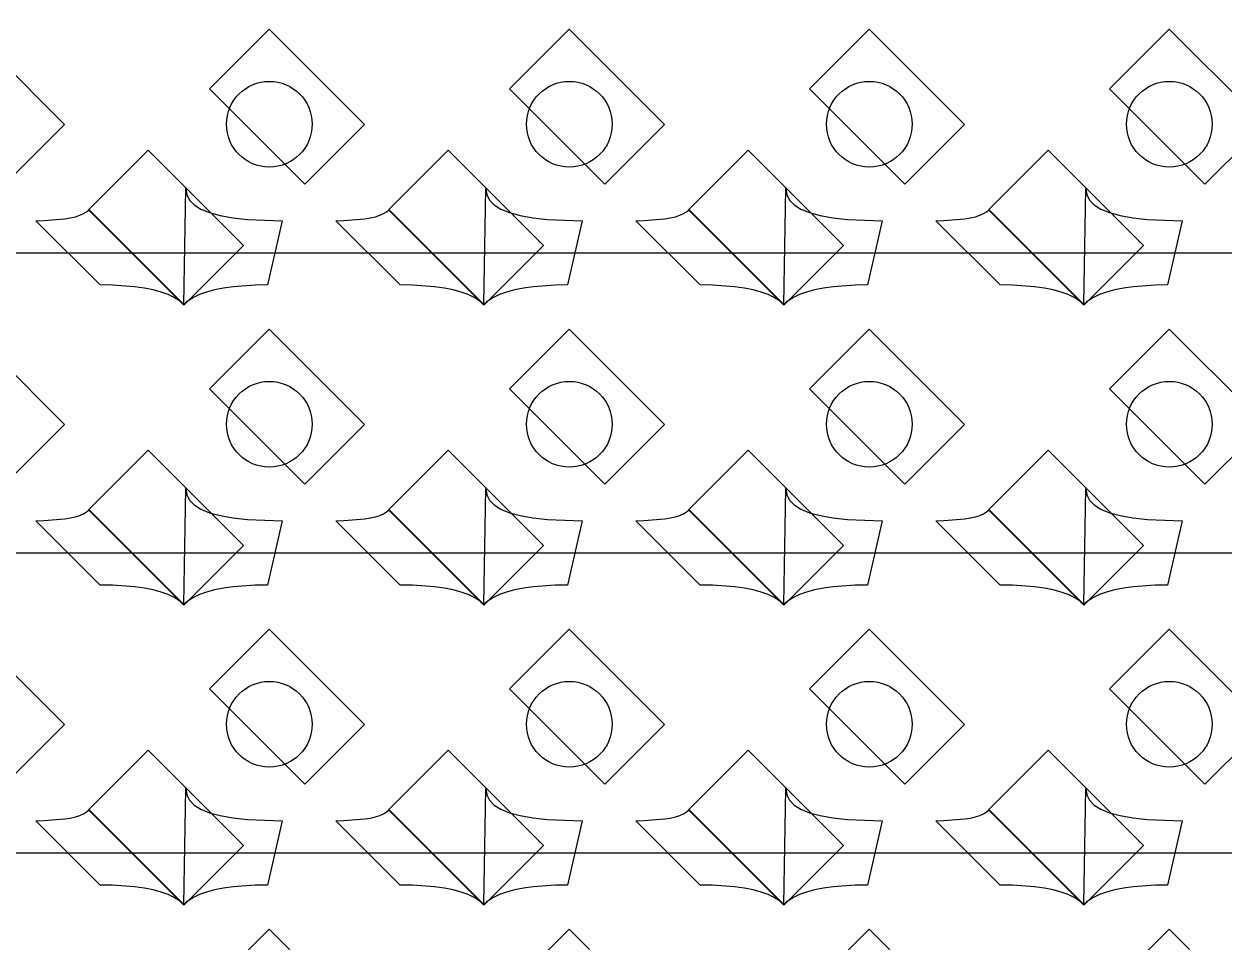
# Model space of a CAD drawing. Header units: inches. Extents: x 0.07 to 4.39, y 0.05 to 2.95.
# Drawn here: x 2.5228 to 2.8028, y 0.619 to 0.8334 of the extents above; entities that cross this region are included whole.
import ezdxf

# ---------------------------------------------------------------- set-up
doc = ezdxf.new("R2010")
doc.units = ezdxf.units.IN
doc.header["$MEASUREMENT"] = 0
doc.layers.add('Top Layer', color=1, linetype='Continuous')

# ---------------------------------------------------------------- blocks, each defined once
blk = doc.blocks.new('0805_P_______________979')
at = {"layer": 'Top Layer'}
for p, q in [((-0.03937, 0.01575), (-0.01969, 0.01575)), ((-0.03937, -0.01575), (-0.03937, 0.01575)), ((-0.01969, 0.01575), (-0.01969, -0.01575)), ((0.01969, 0.01575), (0.03937, 0.01575)), ((0.01969, -0.01575), (0.01969, 0.01575)), ((0.03937, 0.01575), (0.03937, -0.01575)), ((-0.01969, -0.01575), (-0.03937, -0.01575)), ((0.03937, -0.01575), (0.01969, -0.01575))]:
    blk.add_line(p, q, dxfattribs=at)
blk = doc.blocks.new('0805_P_______________980')
at = {"layer": 'Top Layer'}
for p, q in [((-0.03937, 0.01575), (-0.01969, 0.01575)), ((-0.03937, -0.01575), (-0.03937, 0.01575)), ((-0.01969, 0.01575), (-0.01969, -0.01575)), ((0.01969, 0.01575), (0.03937, 0.01575)), ((0.01969, -0.01575), (0.01969, 0.01575)), ((0.03937, 0.01575), (0.03937, -0.01575)), ((-0.01969, -0.01575), (-0.03937, -0.01575)), ((0.03937, -0.01575), (0.01969, -0.01575))]:
    blk.add_line(p, q, dxfattribs=at)
blk = doc.blocks.new('0805_P_______________981')
at = {"layer": 'Top Layer'}
for p, q in [((-0.03937, 0.01575), (-0.01969, 0.01575)), ((-0.03937, -0.01575), (-0.03937, 0.01575)), ((-0.01969, 0.01575), (-0.01969, -0.01575)), ((0.01969, 0.01575), (0.03937, 0.01575)), ((0.01969, -0.01575), (0.01969, 0.01575)), ((0.03937, 0.01575), (0.03937, -0.01575)), ((-0.01969, -0.01575), (-0.03937, -0.01575)), ((0.03937, -0.01575), (0.01969, -0.01575))]:
    blk.add_line(p, q, dxfattribs=at)
blk = doc.blocks.new('0805_P_______________982')
at = {"layer": 'Top Layer'}
for p, q in [((-0.03937, 0.01575), (-0.01969, 0.01575)), ((-0.03937, -0.01575), (-0.03937, 0.01575)), ((-0.01969, 0.01575), (-0.01969, -0.01575)), ((0.01969, 0.01575), (0.03937, 0.01575)), ((0.01969, -0.01575), (0.01969, 0.01575)), ((0.03937, 0.01575), (0.03937, -0.01575)), ((-0.01969, -0.01575), (-0.03937, -0.01575)), ((0.03937, -0.01575), (0.01969, -0.01575))]:
    blk.add_line(p, q, dxfattribs=at)
blk = doc.blocks.new('0805_P_______________983')
at = {"layer": 'Top Layer'}
for p, q in [((-0.03937, 0.01575), (-0.01969, 0.01575)), ((-0.03937, -0.01575), (-0.03937, 0.01575)), ((-0.01969, 0.01575), (-0.01969, -0.01575)), ((0.01969, 0.01575), (0.03937, 0.01575)), ((0.01969, -0.01575), (0.01969, 0.01575)), ((0.03937, 0.01575), (0.03937, -0.01575)), ((-0.01969, -0.01575), (-0.03937, -0.01575)), ((0.03937, -0.01575), (0.01969, -0.01575))]:
    blk.add_line(p, q, dxfattribs=at)
blk = doc.blocks.new('0805_P_______________1019')
at = {"layer": 'Top Layer'}
for p, q in [((-0.03937, 0.01575), (-0.01969, 0.01575)), ((-0.03937, -0.01575), (-0.03937, 0.01575)), ((-0.01969, 0.01575), (-0.01969, -0.01575)), ((0.01969, 0.01575), (0.03937, 0.01575)), ((0.01969, -0.01575), (0.01969, 0.01575)), ((0.03937, 0.01575), (0.03937, -0.01575)), ((-0.01969, -0.01575), (-0.03937, -0.01575)), ((0.03937, -0.01575), (0.01969, -0.01575))]:
    blk.add_line(p, q, dxfattribs=at)
blk = doc.blocks.new('0805_P_______________1020')
at = {"layer": 'Top Layer'}
for p, q in [((-0.03937, 0.01575), (-0.01969, 0.01575)), ((-0.03937, -0.01575), (-0.03937, 0.01575)), ((-0.01969, 0.01575), (-0.01969, -0.01575)), ((0.01969, 0.01575), (0.03937, 0.01575)), ((0.01969, -0.01575), (0.01969, 0.01575)), ((0.03937, 0.01575), (0.03937, -0.01575)), ((-0.01969, -0.01575), (-0.03937, -0.01575)), ((0.03937, -0.01575), (0.01969, -0.01575))]:
    blk.add_line(p, q, dxfattribs=at)
blk = doc.blocks.new('0805_P_______________1021')
at = {"layer": 'Top Layer'}
for p, q in [((-0.03937, 0.01575), (-0.01969, 0.01575)), ((-0.03937, -0.01575), (-0.03937, 0.01575)), ((-0.01969, 0.01575), (-0.01969, -0.01575)), ((0.01969, 0.01575), (0.03937, 0.01575)), ((0.01969, -0.01575), (0.01969, 0.01575)), ((0.03937, 0.01575), (0.03937, -0.01575)), ((-0.01969, -0.01575), (-0.03937, -0.01575)), ((0.03937, -0.01575), (0.01969, -0.01575))]:
    blk.add_line(p, q, dxfattribs=at)
blk = doc.blocks.new('0805_P_______________1022')
at = {"layer": 'Top Layer'}
for p, q in [((-0.03937, 0.01575), (-0.01969, 0.01575)), ((-0.03937, -0.01575), (-0.03937, 0.01575)), ((-0.01969, 0.01575), (-0.01969, -0.01575)), ((0.01969, 0.01575), (0.03937, 0.01575)), ((0.01969, -0.01575), (0.01969, 0.01575)), ((0.03937, 0.01575), (0.03937, -0.01575)), ((-0.01969, -0.01575), (-0.03937, -0.01575)), ((0.03937, -0.01575), (0.01969, -0.01575))]:
    blk.add_line(p, q, dxfattribs=at)
blk = doc.blocks.new('0805_P_______________1023')
at = {"layer": 'Top Layer'}
for p, q in [((-0.03937, 0.01575), (-0.01969, 0.01575)), ((-0.03937, -0.01575), (-0.03937, 0.01575)), ((-0.01969, 0.01575), (-0.01969, -0.01575)), ((0.01969, 0.01575), (0.03937, 0.01575)), ((0.01969, -0.01575), (0.01969, 0.01575)), ((0.03937, 0.01575), (0.03937, -0.01575)), ((-0.01969, -0.01575), (-0.03937, -0.01575)), ((0.03937, -0.01575), (0.01969, -0.01575))]:
    blk.add_line(p, q, dxfattribs=at)
blk = doc.blocks.new('0805_P_______________1059')
at = {"layer": 'Top Layer'}
for p, q in [((-0.03937, 0.01575), (-0.01969, 0.01575)), ((-0.03937, -0.01575), (-0.03937, 0.01575)), ((-0.01969, 0.01575), (-0.01969, -0.01575)), ((0.01969, 0.01575), (0.03937, 0.01575)), ((0.01969, -0.01575), (0.01969, 0.01575)), ((0.03937, 0.01575), (0.03937, -0.01575)), ((-0.01969, -0.01575), (-0.03937, -0.01575)), ((0.03937, -0.01575), (0.01969, -0.01575))]:
    blk.add_line(p, q, dxfattribs=at)
blk = doc.blocks.new('0805_P_______________1060')
at = {"layer": 'Top Layer'}
for p, q in [((-0.03937, 0.01575), (-0.01969, 0.01575)), ((-0.03937, -0.01575), (-0.03937, 0.01575)), ((-0.01969, 0.01575), (-0.01969, -0.01575)), ((0.01969, 0.01575), (0.03937, 0.01575)), ((0.01969, -0.01575), (0.01969, 0.01575)), ((0.03937, 0.01575), (0.03937, -0.01575)), ((-0.01969, -0.01575), (-0.03937, -0.01575)), ((0.03937, -0.01575), (0.01969, -0.01575))]:
    blk.add_line(p, q, dxfattribs=at)
blk = doc.blocks.new('0805_P_______________1061')
at = {"layer": 'Top Layer'}
for p, q in [((-0.03937, 0.01575), (-0.01969, 0.01575)), ((-0.03937, -0.01575), (-0.03937, 0.01575)), ((-0.01969, 0.01575), (-0.01969, -0.01575)), ((0.01969, 0.01575), (0.03937, 0.01575)), ((0.01969, -0.01575), (0.01969, 0.01575)), ((0.03937, 0.01575), (0.03937, -0.01575)), ((-0.01969, -0.01575), (-0.03937, -0.01575)), ((0.03937, -0.01575), (0.01969, -0.01575))]:
    blk.add_line(p, q, dxfattribs=at)
blk = doc.blocks.new('0805_P_______________1062')
at = {"layer": 'Top Layer'}
for p, q in [((-0.03937, 0.01575), (-0.01969, 0.01575)), ((-0.03937, -0.01575), (-0.03937, 0.01575)), ((-0.01969, 0.01575), (-0.01969, -0.01575)), ((0.01969, 0.01575), (0.03937, 0.01575)), ((0.01969, -0.01575), (0.01969, 0.01575)), ((0.03937, 0.01575), (0.03937, -0.01575)), ((-0.01969, -0.01575), (-0.03937, -0.01575)), ((0.03937, -0.01575), (0.01969, -0.01575))]:
    blk.add_line(p, q, dxfattribs=at)
blk = doc.blocks.new('0805_P_______________1063')
at = {"layer": 'Top Layer'}
for p, q in [((-0.03937, 0.01575), (-0.01969, 0.01575)), ((-0.03937, -0.01575), (-0.03937, 0.01575)), ((-0.01969, 0.01575), (-0.01969, -0.01575)), ((0.01969, 0.01575), (0.03937, 0.01575)), ((0.01969, -0.01575), (0.01969, 0.01575)), ((0.03937, 0.01575), (0.03937, -0.01575)), ((-0.01969, -0.01575), (-0.03937, -0.01575)), ((0.03937, -0.01575), (0.01969, -0.01575))]:
    blk.add_line(p, q, dxfattribs=at)
blk = doc.blocks.new('0805_P_______________1099')
at = {"layer": 'Top Layer'}
for p, q in [((-0.03937, 0.01575), (-0.01969, 0.01575)), ((-0.03937, -0.01575), (-0.03937, 0.01575)), ((-0.01969, 0.01575), (-0.01969, -0.01575)), ((0.01969, 0.01575), (0.03937, 0.01575)), ((0.01969, -0.01575), (0.01969, 0.01575)), ((0.03937, 0.01575), (0.03937, -0.01575)), ((-0.01969, -0.01575), (-0.03937, -0.01575)), ((0.03937, -0.01575), (0.01969, -0.01575))]:
    blk.add_line(p, q, dxfattribs=at)
blk = doc.blocks.new('0805_P_______________1100')
at = {"layer": 'Top Layer'}
for p, q in [((-0.03937, 0.01575), (-0.01969, 0.01575)), ((-0.03937, -0.01575), (-0.03937, 0.01575)), ((-0.01969, 0.01575), (-0.01969, -0.01575)), ((0.01969, 0.01575), (0.03937, 0.01575)), ((0.01969, -0.01575), (0.01969, 0.01575)), ((0.03937, 0.01575), (0.03937, -0.01575)), ((-0.01969, -0.01575), (-0.03937, -0.01575)), ((0.03937, -0.01575), (0.01969, -0.01575))]:
    blk.add_line(p, q, dxfattribs=at)
blk = doc.blocks.new('0805_P_______________1101')
at = {"layer": 'Top Layer'}
for p, q in [((-0.03937, 0.01575), (-0.01969, 0.01575)), ((-0.03937, -0.01575), (-0.03937, 0.01575)), ((-0.01969, 0.01575), (-0.01969, -0.01575)), ((0.01969, 0.01575), (0.03937, 0.01575)), ((0.01969, -0.01575), (0.01969, 0.01575)), ((0.03937, 0.01575), (0.03937, -0.01575)), ((-0.01969, -0.01575), (-0.03937, -0.01575)), ((0.03937, -0.01575), (0.01969, -0.01575))]:
    blk.add_line(p, q, dxfattribs=at)
blk = doc.blocks.new('0805_P_______________1102')
at = {"layer": 'Top Layer'}
for p, q in [((-0.03937, 0.01575), (-0.01969, 0.01575)), ((-0.03937, -0.01575), (-0.03937, 0.01575)), ((-0.01969, 0.01575), (-0.01969, -0.01575)), ((0.01969, 0.01575), (0.03937, 0.01575)), ((0.01969, -0.01575), (0.01969, 0.01575)), ((0.03937, 0.01575), (0.03937, -0.01575)), ((-0.01969, -0.01575), (-0.03937, -0.01575)), ((0.03937, -0.01575), (0.01969, -0.01575))]:
    blk.add_line(p, q, dxfattribs=at)
blk = doc.blocks.new('0805_P_______________1103')
at = {"layer": 'Top Layer'}
for p, q in [((-0.03937, 0.01575), (-0.01969, 0.01575)), ((-0.03937, -0.01575), (-0.03937, 0.01575)), ((-0.01969, 0.01575), (-0.01969, -0.01575)), ((0.01969, 0.01575), (0.03937, 0.01575)), ((0.01969, -0.01575), (0.01969, 0.01575)), ((0.03937, 0.01575), (0.03937, -0.01575)), ((-0.01969, -0.01575), (-0.03937, -0.01575)), ((0.03937, -0.01575), (0.01969, -0.01575))]:
    blk.add_line(p, q, dxfattribs=at)

msp = doc.modelspace()

# ---------------------------------------------------------------- linework, layer by layer
at = {"layer": 'Top Layer'}
for p, q in [((2.56005, 0.76795), (2.56051, 0.795)), ((2.56051, 0.795), (2.56071, 0.79358)), ((2.56071, 0.79358), (2.56137, 0.7923)), ((2.63005, 0.76795), (2.63051, 0.795)), ((2.63051, 0.795), (2.63071, 0.79358)), ((2.63071, 0.79358), (2.63137, 0.7923)), ((2.70005, 0.76795), (2.70051, 0.795)), ((2.70051, 0.795), (2.70071, 0.79358)), ((2.70071, 0.79358), (2.70137, 0.7923)), ((2.77005, 0.76795), (2.77051, 0.795)), ((2.77051, 0.795), (2.77071, 0.79358)), ((2.77071, 0.79358), (2.77137, 0.7923)), ((2.53737, 0.78957), (2.53795, 0.79005)), ((2.53795, 0.79005), (2.56005, 0.76795)), ((2.56137, 0.7923), (2.56248, 0.79117)), ((2.56248, 0.79117), (2.56405, 0.7902)), ((2.56405, 0.7902), (2.56607, 0.78938)), ((2.60737, 0.78957), (2.60795, 0.79005)), ((2.60795, 0.79005), (2.63005, 0.76795)), ((2.63137, 0.7923), (2.63248, 0.79117)), ((2.63248, 0.79117), (2.63405, 0.7902)), ((2.63405, 0.7902), (2.63607, 0.78938)), ((2.67737, 0.78957), (2.67795, 0.79005)), ((2.67795, 0.79005), (2.70005, 0.76795)), ((2.70137, 0.7923), (2.70248, 0.79117)), ((2.70248, 0.79117), (2.70405, 0.7902)), ((2.70405, 0.7902), (2.70607, 0.78938)), ((2.74737, 0.78957), (2.74795, 0.79005)), ((2.74795, 0.79005), (2.77005, 0.76795)), ((2.77137, 0.7923), (2.77248, 0.79117)), ((2.77248, 0.79117), (2.77405, 0.7902)), ((2.77405, 0.7902), (2.77607, 0.78938)), ((2.52551, 0.7875), (2.52741, 0.78753)), ((2.54051, 0.7725), (2.52551, 0.7875)), ((2.52741, 0.78753), (2.53225, 0.78791)), ((2.53225, 0.78791), (2.53356, 0.78814)), ((2.53356, 0.78814), (2.53474, 0.78842)), ((2.53474, 0.78842), (2.53576, 0.78875)), ((2.53576, 0.78875), (2.53664, 0.78914)), ((2.53664, 0.78914), (2.53737, 0.78957)), ((2.56607, 0.78938), (2.56855, 0.7887)), ((2.56855, 0.7887), (2.57148, 0.78817)), ((2.57148, 0.78817), (2.57487, 0.7878)), ((2.57487, 0.7878), (2.58301, 0.7875)), ((2.58301, 0.7875), (2.5796, 0.7725)), ((2.59551, 0.7875), (2.59741, 0.78753)), ((2.61051, 0.7725), (2.59551, 0.7875)), ((2.59741, 0.78753), (2.60225, 0.78791)), ((2.60225, 0.78791), (2.60356, 0.78814)), ((2.60356, 0.78814), (2.60474, 0.78842)), ((2.60474, 0.78842), (2.60576, 0.78875)), ((2.60576, 0.78875), (2.60664, 0.78914)), ((2.60664, 0.78914), (2.60737, 0.78957)), ((2.63607, 0.78938), (2.63855, 0.7887)), ((2.63855, 0.7887), (2.64148, 0.78817)), ((2.64148, 0.78817), (2.64487, 0.7878)), ((2.64487, 0.7878), (2.65301, 0.7875)), ((2.65301, 0.7875), (2.6496, 0.7725)), ((2.66551, 0.7875), (2.66741, 0.78753)), ((2.68051, 0.7725), (2.66551, 0.7875)), ((2.66741, 0.78753), (2.67225, 0.78791)), ((2.67225, 0.78791), (2.67356, 0.78814)), ((2.67356, 0.78814), (2.67474, 0.78842)), ((2.67474, 0.78842), (2.67576, 0.78875)), ((2.67576, 0.78875), (2.67664, 0.78914)), ((2.67664, 0.78914), (2.67737, 0.78957)), ((2.70607, 0.78938), (2.70855, 0.7887)), ((2.70855, 0.7887), (2.71148, 0.78817)), ((2.71148, 0.78817), (2.71487, 0.7878)), ((2.71487, 0.7878), (2.72301, 0.7875)), ((2.72301, 0.7875), (2.7196, 0.7725)), ((2.73551, 0.7875), (2.73741, 0.78753)), ((2.75051, 0.7725), (2.73551, 0.7875)), ((2.73741, 0.78753), (2.74225, 0.78791)), ((2.74225, 0.78791), (2.74356, 0.78814)), ((2.74356, 0.78814), (2.74474, 0.78842)), ((2.74474, 0.78842), (2.74576, 0.78875)), ((2.74576, 0.78875), (2.74664, 0.78914)), ((2.74664, 0.78914), (2.74737, 0.78957)), ((2.77607, 0.78938), (2.77855, 0.7887)), ((2.77855, 0.7887), (2.78148, 0.78817)), ((2.78148, 0.78817), (2.78487, 0.7878)), ((2.78487, 0.7878), (2.79301, 0.7875)), ((2.79301, 0.7875), (2.7896, 0.7725)), ((2.42006, 0.78), (2.56006, 0.78)), ((2.56006, 0.78), (2.63005, 0.78)), ((2.63005, 0.78), (2.76588, 0.78)), ((2.76588, 0.78), (2.83588, 0.78)), ((2.5434, 0.77245), (2.54051, 0.7725)), ((2.54857, 0.77209), (2.5434, 0.77245)), ((2.55084, 0.77177), (2.54857, 0.77209)), ((2.5529, 0.77136), (2.55084, 0.77177)), ((2.55475, 0.77086), (2.5529, 0.77136)), ((2.55639, 0.77027), (2.55475, 0.77086)), ((2.55782, 0.76959), (2.55639, 0.77027)), ((2.56372, 0.77027), (2.56229, 0.76959)), ((2.56536, 0.77086), (2.56372, 0.77027)), ((2.56721, 0.77136), (2.56536, 0.77086)), ((2.56927, 0.77177), (2.56721, 0.77136)), ((2.57154, 0.77209), (2.56927, 0.77177)), ((2.57671, 0.77245), (2.57154, 0.77209)), ((2.5796, 0.7725), (2.57671, 0.77245)), ((2.6134, 0.77245), (2.61051, 0.7725)), ((2.61857, 0.77209), (2.6134, 0.77245)), ((2.62084, 0.77177), (2.61857, 0.77209)), ((2.6229, 0.77136), (2.62084, 0.77177)), ((2.62475, 0.77086), (2.6229, 0.77136)), ((2.62639, 0.77027), (2.62475, 0.77086)), ((2.62782, 0.76959), (2.62639, 0.77027)), ((2.63372, 0.77027), (2.63229, 0.76959)), ((2.63536, 0.77086), (2.63372, 0.77027)), ((2.63721, 0.77136), (2.63536, 0.77086)), ((2.63927, 0.77177), (2.63721, 0.77136)), ((2.64154, 0.77209), (2.63927, 0.77177)), ((2.64671, 0.77245), (2.64154, 0.77209)), ((2.6496, 0.7725), (2.64671, 0.77245)), ((2.6834, 0.77245), (2.68051, 0.7725)), ((2.68857, 0.77209), (2.6834, 0.77245)), ((2.69084, 0.77177), (2.68857, 0.77209)), ((2.6929, 0.77136), (2.69084, 0.77177)), ((2.69475, 0.77086), (2.6929, 0.77136)), ((2.69639, 0.77027), (2.69475, 0.77086)), ((2.69782, 0.76959), (2.69639, 0.77027)), ((2.70372, 0.77027), (2.70229, 0.76959)), ((2.70536, 0.77086), (2.70372, 0.77027)), ((2.70721, 0.77136), (2.70536, 0.77086)), ((2.70927, 0.77177), (2.70721, 0.77136)), ((2.71154, 0.77209), (2.70927, 0.77177)), ((2.71671, 0.77245), (2.71154, 0.77209)), ((2.7196, 0.7725), (2.71671, 0.77245)), ((2.7534, 0.77245), (2.75051, 0.7725)), ((2.75857, 0.77209), (2.7534, 0.77245)), ((2.76084, 0.77177), (2.75857, 0.77209)), ((2.7629, 0.77136), (2.76084, 0.77177)), ((2.76475, 0.77086), (2.7629, 0.77136)), ((2.76639, 0.77027), (2.76475, 0.77086)), ((2.76782, 0.76959), (2.76639, 0.77027)), ((2.77372, 0.77027), (2.77229, 0.76959)), ((2.77536, 0.77086), (2.77372, 0.77027)), ((2.77721, 0.77136), (2.77536, 0.77086)), ((2.77927, 0.77177), (2.77721, 0.77136)), ((2.78154, 0.77209), (2.77927, 0.77177)), ((2.78671, 0.77245), (2.78154, 0.77209)), ((2.7896, 0.7725), (2.78671, 0.77245)), ((2.55904, 0.76882), (2.55782, 0.76959)), ((2.56005, 0.76795), (2.55904, 0.76882)), ((2.56107, 0.76882), (2.56005, 0.76795)), ((2.56229, 0.76959), (2.56107, 0.76882)), ((2.62904, 0.76882), (2.62782, 0.76959)), ((2.63005, 0.76795), (2.62904, 0.76882)), ((2.63107, 0.76882), (2.63005, 0.76795)), ((2.63229, 0.76959), (2.63107, 0.76882)), ((2.69904, 0.76882), (2.69782, 0.76959)), ((2.70005, 0.76795), (2.69904, 0.76882)), ((2.70107, 0.76882), (2.70005, 0.76795)), ((2.70229, 0.76959), (2.70107, 0.76882)), ((2.76904, 0.76882), (2.76782, 0.76959)), ((2.77005, 0.76795), (2.76904, 0.76882)), ((2.77107, 0.76882), (2.77005, 0.76795)), ((2.77229, 0.76959), (2.77107, 0.76882)), ((2.56005, 0.69795), (2.56051, 0.725)), ((2.56051, 0.725), (2.56071, 0.72357)), ((2.56071, 0.72357), (2.56137, 0.7223)), ((2.63005, 0.69795), (2.63051, 0.725)), ((2.63051, 0.725), (2.63071, 0.72357)), ((2.63071, 0.72357), (2.63137, 0.7223)), ((2.70005, 0.69795), (2.70051, 0.725)), ((2.70051, 0.725), (2.70071, 0.72357)), ((2.70071, 0.72357), (2.70137, 0.7223)), ((2.77005, 0.69795), (2.77051, 0.725)), ((2.77051, 0.725), (2.77071, 0.72357)), ((2.77071, 0.72357), (2.77137, 0.7223)), ((2.53737, 0.71957), (2.53795, 0.72006)), ((2.53795, 0.72006), (2.56005, 0.69795)), ((2.56137, 0.7223), (2.56248, 0.72118)), ((2.56248, 0.72118), (2.56405, 0.7202)), ((2.56405, 0.7202), (2.56607, 0.71937)), ((2.60737, 0.71957), (2.60795, 0.72006)), ((2.60795, 0.72006), (2.63005, 0.69795)), ((2.63137, 0.7223), (2.63248, 0.72118)), ((2.63248, 0.72118), (2.63405, 0.7202)), ((2.63405, 0.7202), (2.63607, 0.71937)), ((2.67737, 0.71957), (2.67795, 0.72006)), ((2.67795, 0.72006), (2.70005, 0.69795)), ((2.70137, 0.7223), (2.70248, 0.72118)), ((2.70248, 0.72118), (2.70405, 0.7202)), ((2.70405, 0.7202), (2.70607, 0.71937)), ((2.74737, 0.71957), (2.74795, 0.72006)), ((2.74795, 0.72006), (2.77005, 0.69795)), ((2.77137, 0.7223), (2.77248, 0.72118)), ((2.77248, 0.72118), (2.77405, 0.7202)), ((2.77405, 0.7202), (2.77607, 0.71937)), ((2.52551, 0.7175), (2.52741, 0.71753)), ((2.54051, 0.7025), (2.52551, 0.7175)), ((2.52741, 0.71753), (2.53225, 0.71791)), ((2.53225, 0.71791), (2.53356, 0.71814)), ((2.53356, 0.71814), (2.53474, 0.71842)), ((2.53474, 0.71842), (2.53576, 0.71875)), ((2.53576, 0.71875), (2.53664, 0.71914)), ((2.53664, 0.71914), (2.53737, 0.71957)), ((2.56607, 0.71937), (2.56855, 0.7187)), ((2.56855, 0.7187), (2.57148, 0.71818)), ((2.57148, 0.71818), (2.57487, 0.7178)), ((2.57487, 0.7178), (2.58301, 0.7175)), ((2.58301, 0.7175), (2.5796, 0.7025)), ((2.59551, 0.7175), (2.59741, 0.71753)), ((2.61051, 0.7025), (2.59551, 0.7175)), ((2.59741, 0.71753), (2.60225, 0.71791)), ((2.60225, 0.71791), (2.60356, 0.71814)), ((2.60356, 0.71814), (2.60474, 0.71842)), ((2.60474, 0.71842), (2.60576, 0.71875)), ((2.60576, 0.71875), (2.60664, 0.71914)), ((2.60664, 0.71914), (2.60737, 0.71957)), ((2.63607, 0.71937), (2.63855, 0.7187)), ((2.63855, 0.7187), (2.64148, 0.71818)), ((2.64148, 0.71818), (2.64487, 0.7178)), ((2.64487, 0.7178), (2.65301, 0.7175)), ((2.65301, 0.7175), (2.6496, 0.7025)), ((2.66551, 0.7175), (2.66741, 0.71753)), ((2.68051, 0.7025), (2.66551, 0.7175)), ((2.66741, 0.71753), (2.67225, 0.71791)), ((2.67225, 0.71791), (2.67356, 0.71814)), ((2.67356, 0.71814), (2.67474, 0.71842)), ((2.67474, 0.71842), (2.67576, 0.71875)), ((2.67576, 0.71875), (2.67664, 0.71914)), ((2.67664, 0.71914), (2.67737, 0.71957)), ((2.70607, 0.71937), (2.70855, 0.7187)), ((2.70855, 0.7187), (2.71148, 0.71818)), ((2.71148, 0.71818), (2.71487, 0.7178)), ((2.71487, 0.7178), (2.72301, 0.7175)), ((2.72301, 0.7175), (2.7196, 0.7025)), ((2.73551, 0.7175), (2.73741, 0.71753)), ((2.75051, 0.7025), (2.73551, 0.7175)), ((2.73741, 0.71753), (2.74225, 0.71791)), ((2.74225, 0.71791), (2.74356, 0.71814)), ((2.74356, 0.71814), (2.74474, 0.71842)), ((2.74474, 0.71842), (2.74576, 0.71875)), ((2.74576, 0.71875), (2.74664, 0.71914)), ((2.74664, 0.71914), (2.74737, 0.71957)), ((2.77607, 0.71937), (2.77855, 0.7187)), ((2.77855, 0.7187), (2.78148, 0.71818)), ((2.78148, 0.71818), (2.78487, 0.7178)), ((2.78487, 0.7178), (2.79301, 0.7175)), ((2.79301, 0.7175), (2.7896, 0.7025)), ((2.42006, 0.71), (2.56006, 0.71)), ((2.56006, 0.71), (2.63005, 0.71)), ((2.63005, 0.71), (2.76588, 0.71)), ((2.76588, 0.71), (2.83588, 0.71)), ((2.5434, 0.70245), (2.54051, 0.7025)), ((2.54857, 0.70209), (2.5434, 0.70245)), ((2.55084, 0.70177), (2.54857, 0.70209)), ((2.5529, 0.70136), (2.55084, 0.70177)), ((2.55475, 0.70086), (2.5529, 0.70136)), ((2.55639, 0.70027), (2.55475, 0.70086)), ((2.55782, 0.69959), (2.55639, 0.70027)), ((2.56372, 0.70027), (2.56229, 0.69959)), ((2.56536, 0.70086), (2.56372, 0.70027)), ((2.56721, 0.70136), (2.56536, 0.70086)), ((2.56927, 0.70177), (2.56721, 0.70136)), ((2.57154, 0.70209), (2.56927, 0.70177)), ((2.57671, 0.70245), (2.57154, 0.70209)), ((2.5796, 0.7025), (2.57671, 0.70245)), ((2.6134, 0.70245), (2.61051, 0.7025)), ((2.61857, 0.70209), (2.6134, 0.70245)), ((2.62084, 0.70177), (2.61857, 0.70209)), ((2.6229, 0.70136), (2.62084, 0.70177)), ((2.62475, 0.70086), (2.6229, 0.70136)), ((2.62639, 0.70027), (2.62475, 0.70086)), ((2.62782, 0.69959), (2.62639, 0.70027)), ((2.63372, 0.70027), (2.63229, 0.69959)), ((2.63536, 0.70086), (2.63372, 0.70027)), ((2.63721, 0.70136), (2.63536, 0.70086)), ((2.63927, 0.70177), (2.63721, 0.70136)), ((2.64154, 0.70209), (2.63927, 0.70177)), ((2.64671, 0.70245), (2.64154, 0.70209)), ((2.6496, 0.7025), (2.64671, 0.70245)), ((2.6834, 0.70245), (2.68051, 0.7025)), ((2.68857, 0.70209), (2.6834, 0.70245)), ((2.69084, 0.70177), (2.68857, 0.70209)), ((2.6929, 0.70136), (2.69084, 0.70177)), ((2.69475, 0.70086), (2.6929, 0.70136)), ((2.69639, 0.70027), (2.69475, 0.70086)), ((2.69782, 0.69959), (2.69639, 0.70027)), ((2.70372, 0.70027), (2.70229, 0.69959)), ((2.70536, 0.70086), (2.70372, 0.70027)), ((2.70721, 0.70136), (2.70536, 0.70086)), ((2.70927, 0.70177), (2.70721, 0.70136)), ((2.71154, 0.70209), (2.70927, 0.70177)), ((2.71671, 0.70245), (2.71154, 0.70209)), ((2.7196, 0.7025), (2.71671, 0.70245)), ((2.7534, 0.70245), (2.75051, 0.7025)), ((2.75857, 0.70209), (2.7534, 0.70245)), ((2.76084, 0.70177), (2.75857, 0.70209)), ((2.7629, 0.70136), (2.76084, 0.70177)), ((2.76475, 0.70086), (2.7629, 0.70136)), ((2.76639, 0.70027), (2.76475, 0.70086)), ((2.76782, 0.69959), (2.76639, 0.70027)), ((2.77372, 0.70027), (2.77229, 0.69959)), ((2.77536, 0.70086), (2.77372, 0.70027)), ((2.77721, 0.70136), (2.77536, 0.70086)), ((2.77927, 0.70177), (2.77721, 0.70136)), ((2.78154, 0.70209), (2.77927, 0.70177)), ((2.78671, 0.70245), (2.78154, 0.70209)), ((2.7896, 0.7025), (2.78671, 0.70245)), ((2.55904, 0.69882), (2.55782, 0.69959)), ((2.56005, 0.69795), (2.55904, 0.69882)), ((2.56107, 0.69882), (2.56005, 0.69795)), ((2.56229, 0.69959), (2.56107, 0.69882)), ((2.62904, 0.69882), (2.62782, 0.69959)), ((2.63005, 0.69795), (2.62904, 0.69882)), ((2.63107, 0.69882), (2.63005, 0.69795)), ((2.63229, 0.69959), (2.63107, 0.69882)), ((2.69904, 0.69882), (2.69782, 0.69959)), ((2.70005, 0.69795), (2.69904, 0.69882)), ((2.70107, 0.69882), (2.70005, 0.69795)), ((2.70229, 0.69959), (2.70107, 0.69882)), ((2.76904, 0.69882), (2.76782, 0.69959)), ((2.77005, 0.69795), (2.76904, 0.69882)), ((2.77107, 0.69882), (2.77005, 0.69795)), ((2.77229, 0.69959), (2.77107, 0.69882)), ((2.56005, 0.62795), (2.56051, 0.655)), ((2.56051, 0.655), (2.56071, 0.65358)), ((2.56071, 0.65358), (2.56137, 0.6523)), ((2.63005, 0.62795), (2.63051, 0.655)), ((2.63051, 0.655), (2.63071, 0.65358)), ((2.63071, 0.65358), (2.63137, 0.6523)), ((2.70005, 0.62795), (2.70051, 0.655)), ((2.70051, 0.655), (2.70071, 0.65358)), ((2.70071, 0.65358), (2.70137, 0.6523)), ((2.77005, 0.62795), (2.77051, 0.655)), ((2.77051, 0.655), (2.77071, 0.65358)), ((2.77071, 0.65358), (2.77137, 0.6523)), ((2.53737, 0.64957), (2.53795, 0.65006)), ((2.53795, 0.65006), (2.56005, 0.62795)), ((2.56137, 0.6523), (2.56248, 0.65117)), ((2.56248, 0.65117), (2.56405, 0.6502)), ((2.56405, 0.6502), (2.56607, 0.64938)), ((2.60737, 0.64957), (2.60795, 0.65006)), ((2.60795, 0.65006), (2.63005, 0.62795)), ((2.63137, 0.6523), (2.63248, 0.65117)), ((2.63248, 0.65117), (2.63405, 0.6502)), ((2.63405, 0.6502), (2.63607, 0.64938)), ((2.67737, 0.64957), (2.67795, 0.65006)), ((2.67795, 0.65006), (2.70005, 0.62795)), ((2.70137, 0.6523), (2.70248, 0.65117)), ((2.70248, 0.65117), (2.70405, 0.6502)), ((2.70405, 0.6502), (2.70607, 0.64938)), ((2.74737, 0.64957), (2.74795, 0.65006)), ((2.74795, 0.65006), (2.77005, 0.62795)), ((2.77137, 0.6523), (2.77248, 0.65117)), ((2.77248, 0.65117), (2.77405, 0.6502)), ((2.77405, 0.6502), (2.77607, 0.64938)), ((2.52551, 0.6475), (2.52741, 0.64753)), ((2.54051, 0.6325), (2.52551, 0.6475)), ((2.52741, 0.64753), (2.53225, 0.64791)), ((2.53225, 0.64791), (2.53356, 0.64814)), ((2.53356, 0.64814), (2.53474, 0.64842)), ((2.53474, 0.64842), (2.53576, 0.64875)), ((2.53576, 0.64875), (2.53664, 0.64914)), ((2.53664, 0.64914), (2.53737, 0.64957)), ((2.56607, 0.64938), (2.56855, 0.6487)), ((2.56855, 0.6487), (2.57148, 0.64817)), ((2.57148, 0.64817), (2.57487, 0.6478)), ((2.57487, 0.6478), (2.58301, 0.6475)), ((2.58301, 0.6475), (2.5796, 0.6325)), ((2.59551, 0.6475), (2.59741, 0.64753)), ((2.61051, 0.6325), (2.59551, 0.6475)), ((2.59741, 0.64753), (2.60225, 0.64791)), ((2.60225, 0.64791), (2.60356, 0.64814)), ((2.60356, 0.64814), (2.60474, 0.64842)), ((2.60474, 0.64842), (2.60576, 0.64875)), ((2.60576, 0.64875), (2.60664, 0.64914)), ((2.60664, 0.64914), (2.60737, 0.64957)), ((2.63607, 0.64938), (2.63855, 0.6487)), ((2.63855, 0.6487), (2.64148, 0.64817)), ((2.64148, 0.64817), (2.64487, 0.6478)), ((2.64487, 0.6478), (2.65301, 0.6475)), ((2.65301, 0.6475), (2.6496, 0.6325)), ((2.66551, 0.6475), (2.66741, 0.64753)), ((2.68051, 0.6325), (2.66551, 0.6475)), ((2.66741, 0.64753), (2.67225, 0.64791)), ((2.67225, 0.64791), (2.67356, 0.64814)), ((2.67356, 0.64814), (2.67474, 0.64842)), ((2.67474, 0.64842), (2.67576, 0.64875)), ((2.67576, 0.64875), (2.67664, 0.64914)), ((2.67664, 0.64914), (2.67737, 0.64957)), ((2.70607, 0.64938), (2.70855, 0.6487)), ((2.70855, 0.6487), (2.71148, 0.64817)), ((2.71148, 0.64817), (2.71487, 0.6478)), ((2.71487, 0.6478), (2.72301, 0.6475)), ((2.72301, 0.6475), (2.7196, 0.6325)), ((2.73551, 0.6475), (2.73741, 0.64753)), ((2.75051, 0.6325), (2.73551, 0.6475)), ((2.73741, 0.64753), (2.74225, 0.64791)), ((2.74225, 0.64791), (2.74356, 0.64814)), ((2.74356, 0.64814), (2.74474, 0.64842)), ((2.74474, 0.64842), (2.74576, 0.64875)), ((2.74576, 0.64875), (2.74664, 0.64914)), ((2.74664, 0.64914), (2.74737, 0.64957)), ((2.77607, 0.64938), (2.77855, 0.6487)), ((2.77855, 0.6487), (2.78148, 0.64817)), ((2.78148, 0.64817), (2.78487, 0.6478)), ((2.78487, 0.6478), (2.79301, 0.6475)), ((2.79301, 0.6475), (2.7896, 0.6325)), ((2.41588, 0.64), (2.62588, 0.64)), ((2.62588, 0.64), (2.97588, 0.64)), ((2.5434, 0.63245), (2.54051, 0.6325)), ((2.54857, 0.63209), (2.5434, 0.63245)), ((2.55084, 0.63177), (2.54857, 0.63209)), ((2.5529, 0.63136), (2.55084, 0.63177)), ((2.55475, 0.63086), (2.5529, 0.63136)), ((2.55639, 0.63027), (2.55475, 0.63086)), ((2.55782, 0.62959), (2.55639, 0.63027)), ((2.56372, 0.63027), (2.56229, 0.62959)), ((2.56536, 0.63086), (2.56372, 0.63027)), ((2.56721, 0.63136), (2.56536, 0.63086)), ((2.56927, 0.63177), (2.56721, 0.63136)), ((2.57154, 0.63209), (2.56927, 0.63177)), ((2.57671, 0.63245), (2.57154, 0.63209)), ((2.5796, 0.6325), (2.57671, 0.63245)), ((2.6134, 0.63245), (2.61051, 0.6325)), ((2.61857, 0.63209), (2.6134, 0.63245)), ((2.62084, 0.63177), (2.61857, 0.63209)), ((2.6229, 0.63136), (2.62084, 0.63177)), ((2.62475, 0.63086), (2.6229, 0.63136)), ((2.62639, 0.63027), (2.62475, 0.63086)), ((2.62782, 0.62959), (2.62639, 0.63027)), ((2.63372, 0.63027), (2.63229, 0.62959)), ((2.63536, 0.63086), (2.63372, 0.63027)), ((2.63721, 0.63136), (2.63536, 0.63086)), ((2.63927, 0.63177), (2.63721, 0.63136)), ((2.64154, 0.63209), (2.63927, 0.63177)), ((2.64671, 0.63245), (2.64154, 0.63209)), ((2.6496, 0.6325), (2.64671, 0.63245)), ((2.6834, 0.63245), (2.68051, 0.6325)), ((2.68857, 0.63209), (2.6834, 0.63245)), ((2.69084, 0.63177), (2.68857, 0.63209)), ((2.6929, 0.63136), (2.69084, 0.63177)), ((2.69475, 0.63086), (2.6929, 0.63136)), ((2.69639, 0.63027), (2.69475, 0.63086)), ((2.69782, 0.62959), (2.69639, 0.63027)), ((2.70372, 0.63027), (2.70229, 0.62959)), ((2.70536, 0.63086), (2.70372, 0.63027)), ((2.70721, 0.63136), (2.70536, 0.63086)), ((2.70927, 0.63177), (2.70721, 0.63136)), ((2.71154, 0.63209), (2.70927, 0.63177)), ((2.71671, 0.63245), (2.71154, 0.63209)), ((2.7196, 0.6325), (2.71671, 0.63245)), ((2.7534, 0.63245), (2.75051, 0.6325)), ((2.75857, 0.63209), (2.7534, 0.63245)), ((2.76084, 0.63177), (2.75857, 0.63209)), ((2.7629, 0.63136), (2.76084, 0.63177)), ((2.76475, 0.63086), (2.7629, 0.63136)), ((2.76639, 0.63027), (2.76475, 0.63086)), ((2.76782, 0.62959), (2.76639, 0.63027)), ((2.77372, 0.63027), (2.77229, 0.62959)), ((2.77536, 0.63086), (2.77372, 0.63027)), ((2.77721, 0.63136), (2.77536, 0.63086)), ((2.77927, 0.63177), (2.77721, 0.63136)), ((2.78154, 0.63209), (2.77927, 0.63177)), ((2.78671, 0.63245), (2.78154, 0.63209)), ((2.7896, 0.6325), (2.78671, 0.63245)), ((2.55904, 0.62882), (2.55782, 0.62959)), ((2.56005, 0.62795), (2.55904, 0.62882)), ((2.56107, 0.62882), (2.56005, 0.62795)), ((2.56229, 0.62959), (2.56107, 0.62882)), ((2.62904, 0.62882), (2.62782, 0.62959)), ((2.63005, 0.62795), (2.62904, 0.62882)), ((2.63107, 0.62882), (2.63005, 0.62795)), ((2.63229, 0.62959), (2.63107, 0.62882)), ((2.69904, 0.62882), (2.69782, 0.62959)), ((2.70005, 0.62795), (2.69904, 0.62882)), ((2.70107, 0.62882), (2.70005, 0.62795)), ((2.70229, 0.62959), (2.70107, 0.62882)), ((2.76904, 0.62882), (2.76782, 0.62959)), ((2.77005, 0.62795), (2.76904, 0.62882)), ((2.77107, 0.62882), (2.77005, 0.62795)), ((2.77229, 0.62959), (2.77107, 0.62882))]:
    msp.add_line(p, q, dxfattribs=at)
for centre in [(2.58, 0.81), (2.65, 0.81), (2.72, 0.81), (2.79, 0.81), (2.58, 0.74), (2.65, 0.74), (2.72, 0.74), (2.79, 0.74), (2.58, 0.67), (2.65, 0.67), (2.72, 0.67), (2.79, 0.67)]:
    msp.add_circle(centre, 0.01, dxfattribs=at)

# ---------------------------------------------------------------- block references
at = {"rotation": 45}
for name, p in [('0805_P_______________983', (2.535, 0.835)), ('0805_P_______________982', (2.605, 0.835)), ('0805_P_______________981', (2.675, 0.835)), ('0805_P_______________980', (2.745, 0.835)), ('0805_P_______________979', (2.815, 0.835)), ('0805_P_______________1023', (2.535, 0.765)), ('0805_P_______________1022', (2.605, 0.765)), ('0805_P_______________1021', (2.675, 0.765)), ('0805_P_______________1020', (2.745, 0.765)), ('0805_P_______________1019', (2.815, 0.765)), ('0805_P_______________1063', (2.535, 0.695)), ('0805_P_______________1062', (2.605, 0.695)), ('0805_P_______________1061', (2.675, 0.695)), ('0805_P_______________1060', (2.745, 0.695)), ('0805_P_______________1059', (2.815, 0.695)), ('0805_P_______________1103', (2.535, 0.625)), ('0805_P_______________1102', (2.605, 0.625)), ('0805_P_______________1101', (2.675, 0.625)), ('0805_P_______________1100', (2.745, 0.625)), ('0805_P_______________1099', (2.815, 0.625))]:
    msp.add_blockref(name, p, dxfattribs=at)

doc.saveas('drawing.dxf')
